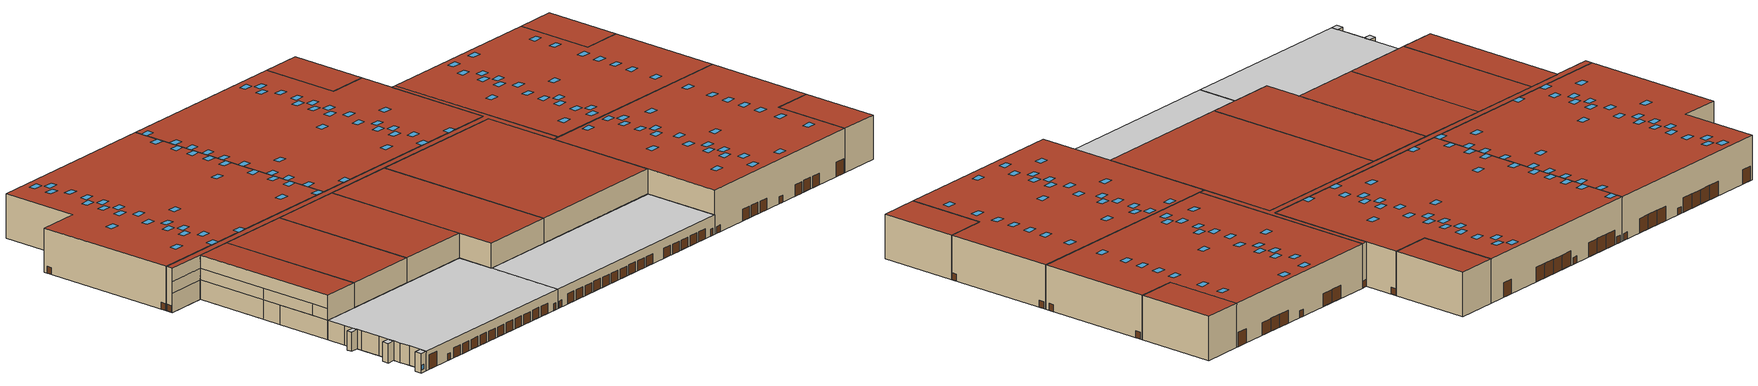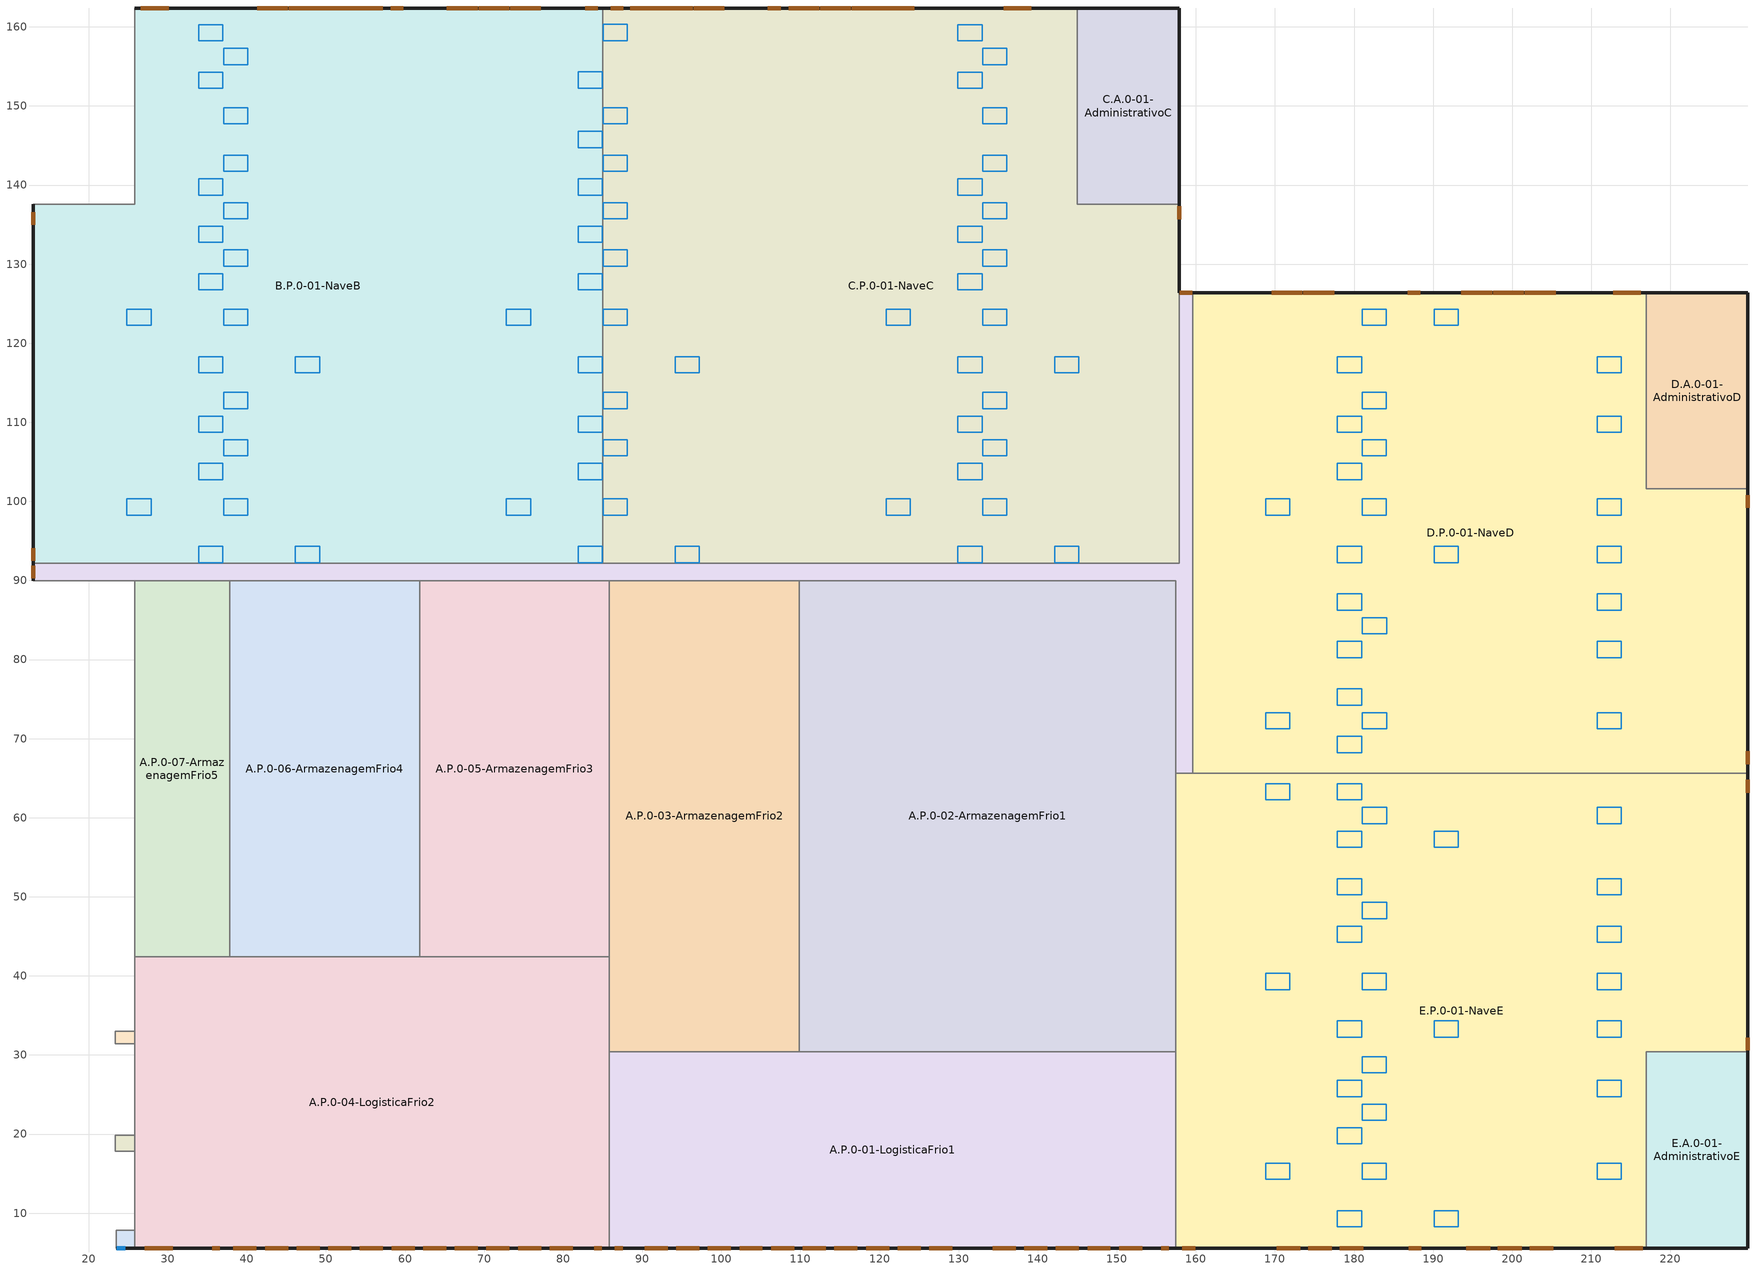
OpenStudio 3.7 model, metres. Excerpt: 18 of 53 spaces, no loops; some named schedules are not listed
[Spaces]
A.A.0-20-Hall
 floor ground: 23.49,7.83 25.8,7.83 25.8,5.59 23.49,5.59 z0
 wall outside: 23.49,5.59 25.8,5.59 z0:6.1
 wall to A.A.0-19-I.S.Condutores: 25.8,7.83 23.49,7.83 z0:6.1
 wall to A.P.0-04-LogisticaFrio2: 25.8,5.59 25.8,7.83 z0:6.1
 wall to A.A.0-18-AcessoCondutores: 23.49,7.83 23.49,5.59 z0:6.1
 window: 23.54,5.59 24.59,5.59 z1:2.5
 ceiling to A.A.1-06-AreadeTrabalho: 25.8,5.59 25.8,7.83 23.49,7.83 23.49,5.59 z6.1
A.P.0-04-LogisticaFrio2
 floor ground: 25.8,42.4 85.84,42.4 85.84,5.59 25.8,5.59 z0
 wall outside: 25.8,5.59 85.84,5.59 z0:6.1
 wall to A.P.0-03-ArmazenagemFrio2: 85.84,30.43 85.84,42.4 z0:6.1
 wall to A.P.0-01-LogisticaFrio1: 85.84,5.59 85.84,30.43 z0:6.1
 wall to A.A.0-19-I.S.Condutores: 25.8,11.9 25.8,7.83 z0:6.1
 wall to A.A.0-06-Escritorio: 25.8,15.27 25.8,11.9 z0:6.1
 wall to A.A.0-03-Caixadeescadas: 25.8,17.81 25.8,15.27 z0:6.1
 wall to A.A.0-02-Hall: 25.8,19.86 25.8,17.81 z0:6.1
 wall to A.A.0-16-GabineteMedico: 25.8,23.23 25.8,19.86 z0:6.1
 wall to A.A.0-13-14-15-IS: 25.8,29.66 25.8,23.23 z0:6.1
 wall to A.A.0-17-Zonatecnica: 25.8,31.43 25.8,29.66 z0:6.1
 wall to A.A.0-10-Hall: 25.8,33.02 25.8,31.43 z0:6.1
 wall to A.A.0-08-Entrada: 25.8,36.07 25.8,33.02 z0:6.1
 wall to A.P.0-08-SaladeBaterias: 25.8,42.4 25.8,36.07 z0:6.1
 wall to A.P.0-07-ArmazenagemFrio5: 37.8,42.4 25.8,42.4 z0:6.1
 wall to A.P.0-06-ArmazenagemFrio4: 61.84,42.4 37.8,42.4 z0:6.1
 wall to A.P.0-05-ArmazenagemFrio3: 85.84,42.4 61.84,42.4 z0:6.1
 door: 27.1,5.59 30.6,5.59 z0.05:4.55; 38.3,5.59 41.2,5.59 / 42.3,5.59 45.2,5.59 / 46.3,5.59 49.2,5.59 / 50.3,5.59 53.2,5.59 / 54.3,5.59 57.2,5.59 / 58.3,5.59 61.2,5.59 / 62.3,5.59 65.2,5.59 / 66.3,5.59 69.2,5.59 / 70.3,5.59 73.2,5.59 / 74.3,5.59 77.2,5.59 / 78.3,5.59 81.2,5.59 z0.05:3.15; 35.6,5.59 36.6,5.59 / 83.9,5.59 84.9,5.59 z0.05:2.15
 ceiling to A.P.1-04-LogisticaFrio2TetoIntermedio: 85.84,5.59 85.84,42.4 25.8,42.4 25.8,5.59 z6.1
A.P.0-01-LogisticaFrio1
 floor ground: 157.43,30.43 157.43,5.59 85.84,5.59 85.84,30.43 z0
 wall outside: 85.84,5.59 157.43,5.59 z0:6.1
 wall to E.P.0-01-NaveE: 157.43,5.59 157.43,30.43 z0:6.1
 wall to A.P.0-03-ArmazenagemFrio2: 109.83,30.43 85.84,30.43 z0:6.1
 wall to A.P.0-02-ArmazenagemFrio1: 157.43,30.43 109.83,30.43 z0:6.1
 door: 90.3,5.59 93.2,5.59 / 94.3,5.59 97.2,5.59 / 98.3,5.59 101.2,5.59 / 102.3,5.59 105.2,5.59 / 106.3,5.59 109.2,5.59 / 110.3,5.59 113.2,5.59 / 114.3,5.59 117.2,5.59 / 118.3,5.59 121.2,5.59 / 122.3,5.59 125.2,5.59 / 126.3,5.59 129.2,5.59 / 134.3,5.59 137.2,5.59 / 138.3,5.59 141.2,5.59 / 142.3,5.59 145.2,5.59 / 146.3,5.59 149.2,5.59 / 150.3,5.59 153.2,5.59 z0.05:3.15; 86.5,5.59 87.5,5.59 / 155.6,5.59 156.6,5.59 z0.05:2.15
 ceiling to A.P.1-01-LogisticaFrio1TetoIntermedio: 157.43,5.59 157.43,30.43 85.84,30.43 85.84,5.59 z6.1
E.P.0-01-NaveE
 floor ground: 229.78,65.61 229.78,30.4 216.97,30.4 216.97,5.59 157.43,5.59 157.43,65.61 z0
 wall outside: 229.78,30.4 229.78,65.61 / 157.43,5.59 216.97,5.59 z0:13.9
 wall to E.A.0-01-AdministrativoE: 216.97,5.59 216.97,30.4 229.78,30.4 z0:13.9
 wall to A.P.1-01-LogisticaFrio1TetoIntermedio: 157.43,30.43 157.43,5.59 z6.1:13.9
 wall to A.P.0-02-ArmazenagemFrio1: 157.43,65.61 157.43,30.43 z0:13.9
 wall to D.P.0-01-NaveD (Air Wall): 229.78,65.61 159.61,65.61 z5:13.9
 wall to A.P.0-12-Areadedistribuicao: 159.61,65.61 157.43,65.61 z0:5
 wall to D.P.0-01-NaveD: 229.78,65.61 159.61,65.61 z0:5
 wall to A.P.0-12-Areadedistribuicao (Air Wall): 159.61,65.61 157.43,65.61 z5:13.9
 door: 158.3,5.59 159.9,5.59 / 186.9,5.59 188.5,5.59 / 229.78,30.59 229.78,32.19 / 229.78,63.19 229.78,64.79 z0.05:2.15; 170.2,5.59 173.2,5.59 / 174.2,5.59 177.2,5.59 / 178.2,5.59 181.2,5.59 / 194.2,5.59 197.2,5.59 / 198.2,5.59 201.2,5.59 / 202.2,5.59 205.2,5.59 z0.05:3.65; 213,5.59 216.5,5.59 z0.05:4.55
 roof outside: 216.97,5.59 216.97,30.4 229.78,30.4 229.78,65.61 157.43,65.61 157.43,5.59 z13.9
 skylight: 171.87,62.24 171.87,64.3 168.82,64.3 168.82,62.24 z13.9; 180.96,62.24 180.96,64.3 177.91,64.3 177.91,62.24 z13.9; 184.11,59.24 184.11,61.3 181.05,61.3 181.05,59.24 z13.9; 180.96,56.24 180.96,58.3 177.91,58.3 177.91,56.24 z13.9; 180.96,50.24 180.96,52.3 177.91,52.3 177.91,50.24 z13.9; 184.11,47.24 184.11,49.3 181.05,49.3 181.05,47.24 z13.9; 180.96,44.24 180.96,46.3 177.91,46.3 177.91,44.24 z13.9; 184.1,38.26 184.1,40.32 181.05,40.32 181.05,38.26 z13.9; 171.87,38.26 171.87,40.32 168.82,40.32 168.82,38.26 z13.9; 180.96,32.26 180.96,34.32 177.91,34.32 177.91,32.26 z13.9; 184.1,27.74 184.1,29.8 181.05,29.8 181.05,27.74 z13.9; 180.96,24.74 180.96,26.8 177.91,26.8 177.91,24.74 z13.9; 184.1,21.74 184.1,23.8 181.05,23.8 181.05,21.74 z13.9; 180.96,18.74 180.96,20.8 177.91,20.8 177.91,18.74 z13.9; 184.1,14.26 184.1,16.32 181.05,16.32 181.05,14.26 z13.9; 171.87,14.26 171.87,16.32 168.82,16.32 168.82,14.26 z13.9; 180.96,8.26 180.96,10.32 177.91,10.32 177.91,8.26 z13.9; 193.2,56.24 193.2,58.3 190.14,58.3 190.14,56.24 z13.9; 193.2,32.26 193.2,34.32 190.14,34.32 190.14,32.26 z13.9; 193.2,8.26 193.2,10.32 190.14,10.32 190.14,8.26 z13.9; 213.81,14.26 213.81,16.32 210.75,16.32 210.75,14.26 z13.9; 213.81,59.24 213.81,61.3 210.75,61.3 210.75,59.24 z13.9; 213.81,50.24 213.81,52.3 210.75,52.3 210.75,50.24 z13.9; 213.81,44.24 213.81,46.3 210.75,46.3 210.75,44.24 z13.9; 213.81,38.26 213.81,40.32 210.75,40.32 210.75,38.26 z13.9; 213.81,32.26 213.81,34.32 210.75,34.32 210.75,32.26 z13.9; 213.81,24.74 213.81,26.8 210.75,26.8 210.75,24.74 z13.9
E.A.0-01-AdministrativoE
 floor ground: 229.78,30.4 229.78,5.59 216.97,5.59 216.97,30.4 z0
 wall outside: 216.97,5.59 229.78,5.59 229.78,30.4 z0:13.9
 roof outside: 229.78,5.59 229.78,30.4 216.97,30.4 216.97,5.59 z13.9
A.A.0-02-Hall
 floor ground: 25.8,19.86 25.8,17.81 23.33,17.81 23.33,19.86 z0
 wall to A.A.0-01-Entrada: 23.33,19.86 23.33,17.81 z0:6.1
 wall to A.A.0-16-GabineteMedico: 25.8,19.86 23.33,19.86 z0:6.1
 wall to A.A.0-03-Caixadeescadas: 23.33,17.81 25.8,17.81 z0:6.1
 ceiling to A.A.1-08-SaladeReunioes: 25.8,17.81 25.8,19.86 23.33,19.86 23.33,17.81 z6.1
A.P.0-03-ArmazenagemFrio2
 floor ground: 109.83,89.98 109.83,30.43 85.84,30.43 85.84,89.98 z0
 wall to A.P.1-01-LogisticaFrio1TetoIntermedio: 85.84,30.43 109.83,30.43 z6.1:13.9
 wall to A.P.1-04-LogisticaFrio2TetoIntermedio: 85.84,42.4 85.84,30.43 z6.1:13.9
 wall to A.P.0-05-ArmazenagemFrio3: 85.84,89.98 85.84,42.4 z0:13.9
 wall to A.P.0-02-ArmazenagemFrio1: 109.83,30.43 109.83,89.98 z0:13.9
 wall to A.P.0-12-Areadedistribuicao: 109.83,89.98 85.84,89.98 z0:13.9
 roof outside: 109.83,30.43 109.83,89.98 85.84,89.98 85.84,30.43 z13.9
A.P.0-02-ArmazenagemFrio1
 floor ground: 157.43,89.98 157.43,30.43 109.83,30.43 109.83,89.98 z0
 wall to A.P.0-12-Areadedistribuicao: 157.43,65.61 157.43,89.98 109.83,89.98 z0:13.9
 wall to A.P.1-01-LogisticaFrio1TetoIntermedio: 109.83,30.43 157.43,30.43 z6.1:13.9
 roof outside: 157.43,30.43 157.43,89.98 109.83,89.98 109.83,30.43 z13.9
A.A.0-10-Hall
 floor ground: 25.8,33.02 25.8,31.43 23.33,31.43 23.33,33.02 z0
 wall to A.A.0-08-Entrada: 25.8,33.02 23.33,33.02 z0:6.1
 wall to A.A.0-17-Zonatecnica: 23.33,31.43 25.8,31.43 z0:6.1
 wall to A.A.0-09-Areadedistribuicao: 23.33,33.02 23.33,31.43 z0:6.1
 ceiling to A.A.1-07-SaladeReunioes: 25.8,31.43 25.8,33.02 23.33,33.02 23.33,31.43 z6.1
A.P.0-07-ArmazenagemFrio5
 floor ground: 37.8,89.98 37.8,42.4 25.8,42.4 25.8,89.98 z0
 wall to A.P.1-04-LogisticaFrio2TetoIntermedio: 25.8,42.4 37.8,42.4 z6.1:13.9
 wall to A.P.0-08-SaladeBaterias: 25.8,60.11 25.8,42.4 z0:6.1
 wall to A.P.0-10-11-AreaTecnica: 25.8,89.98 25.8,66.37 z0:6.1
 wall to A.P.0-12-Areadedistribuicao: 37.8,89.98 25.8,89.98 z0:13.9
 wall to A.P.0-06-ArmazenagemFrio4: 37.8,42.4 37.8,89.98 z0:13.9
 wall to A.A.1-02-Cantina: 25.8,48.01 25.8,42.4 z6.1:9.7
 wall to A.A.1-14-AreaTecnicaExteriorFrio: 25.8,89.98 25.8,66.37 z6.1:9.7
 wall to A.P.0-09-Manutencao: 25.8,66.37 25.8,60.11 z0:6.1
 wall to A.A.1-13-Expansao: 25.8,66.37 25.8,48.01 z6.1:9.7
 wall to A.A.2-01-AdministrativoATetoIntermedio: 25.8,89.98 25.8,42.4 z9.7:13.9
 roof outside: 37.8,42.4 37.8,89.98 25.8,89.98 25.8,42.4 z13.9
A.P.0-06-ArmazenagemFrio4
 floor ground: 61.84,89.98 61.84,42.4 37.8,42.4 37.8,89.98 z0
 wall to A.P.0-05-ArmazenagemFrio3: 61.84,42.4 61.84,89.98 z0:13.9
 wall to A.P.1-04-LogisticaFrio2TetoIntermedio: 37.8,42.4 61.84,42.4 z6.1:13.9
 wall to A.P.0-12-Areadedistribuicao: 61.84,89.98 37.8,89.98 z0:13.9
 roof outside: 61.84,42.4 61.84,89.98 37.8,89.98 37.8,42.4 z13.9
A.P.0-05-ArmazenagemFrio3
 floor ground: 85.84,89.98 85.84,42.4 61.84,42.4 61.84,89.98 z0
 wall to A.P.1-04-LogisticaFrio2TetoIntermedio: 61.84,42.4 85.84,42.4 z6.1:13.9
 wall to A.P.0-12-Areadedistribuicao: 85.84,89.98 61.84,89.98 z0:13.9
 roof outside: 85.84,42.4 85.84,89.98 61.84,89.98 61.84,42.4 z13.9
A.P.0-12-Areadedistribuicao
 floor ground: 159.61,126.39 159.61,65.61 157.43,65.61 157.43,89.98 12.99,89.98 12.99,92.17 157.89,92.17 157.89,126.39 z0
 wall outside: 12.99,92.17 12.99,89.98 / 159.61,126.39 157.89,126.39 z0:13.9
 wall to D.P.0-01-NaveD (Air Wall): 159.61,65.61 159.61,126.39 z3:13.9
 wall to A.A.2-01-AdministrativoATetoIntermedio: 12.99,89.98 25.8,89.98 z9.7:13.9
 wall to C.P.0-01-NaveC (Air Wall): 157.89,126.39 157.89,92.17 85.01,92.17 z3:13.9
 wall to A.A.1-14-AreaTecnicaExteriorFrio: 12.99,89.98 25.8,89.98 z6.1:9.7
 wall to C.P.0-01-NaveC: 157.89,126.39 157.89,92.17 85.01,92.17 z0:3
 wall to A.P.0-10-11-AreaTecnica: 12.99,89.98 25.8,89.98 z0:6.1
 wall to B.P.0-01-NaveB (Air Wall): 85.01,92.17 12.99,92.17 z3:13.9
 wall to B.P.0-01-NaveB: 85.01,92.17 12.99,92.17 z0:3
 wall to D.P.0-01-NaveD: 159.61,65.61 159.61,126.39 z0:3
 door: 12.99,91.89 12.99,90.29 / 159.56,126.39 157.96,126.39 z0.05:2.15
 roof outside: 159.61,65.61 159.61,126.39 157.89,126.39 157.89,92.17 12.99,92.17 12.99,89.98 157.43,89.98 157.43,65.61 z13.9
D.P.0-01-NaveD
 floor ground: 216.97,126.39 216.97,101.58 229.78,101.58 229.78,65.61 159.61,65.61 159.61,126.39 z0
 wall outside: 216.97,126.39 159.61,126.39 / 229.78,65.61 229.78,101.58 z0:13.9
 wall to D.A.0-01-AdministrativoD: 229.78,101.58 216.97,101.58 216.97,126.39 z0:13.9
 door: 216.28,126.39 212.78,126.39 z0.05:4.55; 205.48,126.39 201.58,126.39 / 201.48,126.39 197.58,126.39 / 197.48,126.39 193.58,126.39 / 177.48,126.39 173.58,126.39 / 173.48,126.39 169.58,126.39 z0.05:4.05; 188.38,126.39 186.78,126.39 / 229.78,66.79 229.78,68.39 / 229.78,99.19 229.78,100.79 z0.05:2.15
 roof outside: 159.61,65.61 229.78,65.61 229.78,101.58 216.97,101.58 216.97,126.39 159.61,126.39 z13.9
 skylight: 171.87,98.26 171.87,100.32 168.82,100.32 168.82,98.26 z13.9; 171.87,71.24 171.87,73.3 168.82,73.3 168.82,71.24 z13.9; 184.1,122.26 184.1,124.32 181.05,124.32 181.05,122.26 z13.9; 180.96,116.26 180.96,118.32 177.91,118.32 177.91,116.26 z13.9; 184.1,111.74 184.1,113.8 181.05,113.8 181.05,111.74 z13.9; 180.96,108.74 180.96,110.8 177.91,110.8 177.91,108.74 z13.9; 184.1,105.74 184.1,107.8 181.05,107.8 181.05,105.74 z13.9; 180.96,102.74 180.96,104.8 177.91,104.8 177.91,102.74 z13.9; 184.1,98.26 184.1,100.32 181.05,100.32 181.05,98.26 z13.9; 180.96,92.26 180.96,94.32 177.91,94.32 177.91,92.26 z13.9; 180.96,86.24 180.96,88.3 177.91,88.3 177.91,86.24 z13.9; 184.11,83.24 184.11,85.3 181.05,85.3 181.05,83.24 z13.9; 180.96,80.24 180.96,82.3 177.91,82.3 177.91,80.24 z13.9; 180.96,74.24 180.96,76.3 177.91,76.3 177.91,74.24 z13.9; 184.11,71.24 184.11,73.3 181.05,73.3 181.05,71.24 z13.9; 180.96,68.24 180.96,70.3 177.91,70.3 177.91,68.24 z13.9; 193.2,122.26 193.2,124.32 190.14,124.32 190.14,122.26 z13.9; 193.2,92.26 193.2,94.32 190.14,94.32 190.14,92.26 z13.9; 213.81,116.26 213.81,118.32 210.75,118.32 210.75,116.26 z13.9; 213.81,108.74 213.81,110.8 210.75,110.8 210.75,108.74 z13.9; 213.81,98.26 213.81,100.32 210.75,100.32 210.75,98.26 z13.9; 213.81,92.26 213.81,94.32 210.75,94.32 210.75,92.26 z13.9; 213.81,86.24 213.81,88.3 210.75,88.3 210.75,86.24 z13.9; 213.81,80.24 213.81,82.3 210.75,82.3 210.75,80.24 z13.9; 213.81,71.24 213.81,73.3 210.75,73.3 210.75,71.24 z13.9
B.P.0-01-NaveB
 floor ground: 85.01,162.39 85.01,92.17 12.99,92.17 12.99,137.58 25.8,137.58 25.8,162.39 z0
 wall outside: 12.99,137.58 12.99,92.17 / 85.01,162.39 25.8,162.39 z0:13.9
 wall to B.A.0-01-AdministrativoB: 25.8,162.39 25.8,137.58 12.99,137.58 z0:13.9
 wall to C.P.0-01-NaveC (Air Wall): 85.01,92.17 85.01,162.39 z5:13.9
 wall to C.P.0-01-NaveC: 85.01,92.17 85.01,162.39 z0:5
 door: 12.99,94.07 12.99,92.47 / 12.99,136.59 12.99,134.99 / 59.79,162.39 58.19,162.39 / 84.39,162.39 82.79,162.39 z0.05:2.15; 30.09,162.39 26.59,162.39 / 45.19,162.39 41.29,162.39 / 49.19,162.39 45.29,162.39 / 53.19,162.39 49.29,162.39 / 57.19,162.39 53.29,162.39 / 69.19,162.39 65.29,162.39 / 73.19,162.39 69.29,162.39 / 77.19,162.39 73.29,162.39 z0.05:4.55
 roof outside: 85.01,92.17 85.01,162.39 25.8,162.39 25.8,137.58 12.99,137.58 12.99,92.17 z13.9
 skylight: 36.96,158.24 36.96,160.29 33.91,160.29 33.91,158.24 z13.9; 40.11,155.24 40.11,157.29 37.05,157.29 37.05,155.24 z13.9; 36.96,152.24 36.96,154.29 33.91,154.29 33.91,152.24 z13.9; 40.11,147.74 40.11,149.8 37.05,149.8 37.05,147.74 z13.9; 40.11,141.74 40.11,143.8 37.05,143.8 37.05,141.74 z13.9; 36.96,138.74 36.96,140.8 33.91,140.8 33.91,138.74 z13.9; 40.11,135.76 40.11,137.8 37.07,137.8 37.07,135.76 z13.9; 36.96,132.74 36.96,134.8 33.91,134.8 33.91,132.74 z13.9; 40.11,129.74 40.11,131.8 37.05,131.8 37.05,129.74 z13.9; 36.96,126.74 36.96,128.8 33.91,128.8 33.91,126.74 z13.9; 40.11,122.26 40.11,124.32 37.05,124.32 37.05,122.26 z13.9; 36.96,116.26 36.96,118.32 33.91,118.32 33.91,116.26 z13.9; 40.11,111.74 40.11,113.8 37.05,113.8 37.05,111.74 z13.9; 36.96,108.74 36.96,110.8 33.91,110.8 33.91,108.74 z13.9; 40.11,105.74 40.11,107.8 37.05,107.8 37.05,105.74 z13.9; 36.96,102.74 36.96,104.8 33.91,104.8 33.91,102.74 z13.9; 40.11,98.26 40.11,100.32 37.05,100.32 37.05,98.26 z13.9; 36.96,92.26 36.96,94.32 33.91,94.32 33.91,92.26 z13.9; 27.87,98.26 27.87,100.32 24.82,100.32 24.82,98.26 z13.9; 27.87,122.26 27.87,124.32 24.82,124.32 24.82,122.26 z13.9; 49.2,116.26 49.2,118.32 46.14,118.32 46.14,116.26 z13.9; 49.2,92.26 49.2,94.32 46.14,94.32 46.14,92.26 z13.9; 75.87,122.26 75.87,124.32 72.82,124.32 72.82,122.26 z13.9; 75.87,98.26 75.87,100.32 72.82,100.32 72.82,98.26 z13.9; 84.96,92.26 84.96,94.32 81.91,94.32 81.91,92.26 z13.9; 84.96,102.74 84.96,104.8 81.91,104.8 81.91,102.74 z13.9; 84.96,108.74 84.96,110.8 81.91,110.8 81.91,108.74 z13.9; 84.96,116.26 84.96,118.32 81.91,118.32 81.91,116.26 z13.9; 84.96,126.74 84.96,128.8 81.91,128.8 81.91,126.74 z13.9; 84.96,132.74 84.96,134.8 81.91,134.8 81.91,132.74 z13.9; 84.96,138.74 84.96,140.8 81.91,140.8 81.91,138.74 z13.9; 84.96,144.74 84.96,146.8 81.91,146.8 81.91,144.74 z13.9; 84.96,152.26 84.96,154.32 81.91,154.32 81.91,152.26 z13.9
C.P.0-01-NaveC
 floor ground: 144.98,162.39 144.98,137.58 157.89,137.58 157.89,92.17 85.01,92.17 85.01,162.39 z0
 wall outside: 144.98,162.39 85.01,162.39 / 157.89,126.39 157.89,137.58 z0:13.9
 wall to C.A.0-01-AdministrativoC: 157.89,137.58 144.98,137.58 144.98,162.39 z0:13.9
 door: 92.39,162.39 88.49,162.39 / 96.39,162.39 92.49,162.39 / 100.39,162.39 96.49,162.39 / 112.39,162.39 108.49,162.39 / 116.39,162.39 112.49,162.39 / 120.39,162.39 116.49,162.39 / 124.39,162.39 120.49,162.39 / 139.19,162.39 135.69,162.39 z0.05:4.55; 87.59,162.39 85.99,162.39 / 107.49,162.39 105.89,162.39 / 157.89,135.69 157.89,137.29 z0.05:2.15
 roof outside: 157.89,92.17 157.89,137.58 144.98,137.58 144.98,162.39 85.01,162.39 85.01,92.17 z13.9
 skylight: 88.11,158.26 88.11,160.32 85.05,160.32 85.05,158.26 z13.9; 88.11,147.74 88.11,149.8 85.05,149.8 85.05,147.74 z13.9; 88.11,141.74 88.11,143.8 85.05,143.8 85.05,141.74 z13.9; 88.11,135.74 88.11,137.8 85.05,137.8 85.05,135.74 z13.9; 88.11,129.74 88.11,131.8 85.05,131.8 85.05,129.74 z13.9; 88.11,122.26 88.11,124.32 85.05,124.32 85.05,122.26 z13.9; 88.11,111.74 88.11,113.8 85.05,113.8 85.05,111.74 z13.9; 88.11,105.74 88.11,107.8 85.05,107.8 85.05,105.74 z13.9; 88.11,98.26 88.11,100.32 85.05,100.32 85.05,98.26 z13.9; 97.2,92.26 97.2,94.32 94.14,94.32 94.14,92.26 z13.9; 97.2,116.26 97.2,118.32 94.14,118.32 94.14,116.26 z13.9; 132.96,158.24 132.96,160.29 129.91,160.29 129.91,158.24 z13.9; 136.11,155.24 136.11,157.29 133.05,157.29 133.05,155.24 z13.9; 132.96,152.24 132.96,154.29 129.91,154.29 129.91,152.24 z13.9; 136.11,147.74 136.11,149.8 133.05,149.8 133.05,147.74 z13.9; 136.11,141.74 136.11,143.8 133.05,143.8 133.05,141.74 z13.9; 132.96,138.74 132.96,140.8 129.91,140.8 129.91,138.74 z13.9; 136.11,135.74 136.11,137.8 133.05,137.8 133.05,135.74 z13.9; 132.96,132.74 132.96,134.8 129.91,134.8 129.91,132.74 z13.9; 136.11,129.74 136.11,131.8 133.05,131.8 133.05,129.74 z13.9; 132.96,126.74 132.96,128.8 129.91,128.8 129.91,126.74 z13.9; 136.11,122.26 136.11,124.32 133.05,124.32 133.05,122.26 z13.9; 123.87,122.26 123.87,124.32 120.82,124.32 120.82,122.26 z13.9; 132.96,116.26 132.96,118.32 129.91,118.32 129.91,116.26 z13.9; 132.96,108.74 132.96,110.8 129.91,110.8 129.91,108.74 z13.9; 136.11,111.74 136.11,113.8 133.05,113.8 133.05,111.74 z13.9; 136.11,105.74 136.11,107.8 133.05,107.8 133.05,105.74 z13.9; 132.96,102.74 132.96,104.8 129.91,104.8 129.91,102.74 z13.9; 136.11,98.26 136.11,100.32 133.05,100.32 133.05,98.26 z13.9; 123.87,98.26 123.87,100.32 120.82,100.32 120.82,98.26 z13.9; 132.96,92.26 132.96,94.32 129.91,94.32 129.91,92.26 z13.9; 145.2,116.26 145.2,118.32 142.14,118.32 142.14,116.26 z13.9; 145.2,92.26 145.2,94.32 142.14,94.32 142.14,92.26 z13.9
D.A.0-01-AdministrativoD
 floor ground: 229.78,126.39 229.78,101.58 216.97,101.58 216.97,126.39 z0
 wall outside: 229.78,101.58 229.78,126.39 216.97,126.39 z0:13.9
 roof outside: 229.78,101.58 229.78,126.39 216.97,126.39 216.97,101.58 z13.9
C.A.0-01-AdministrativoC
 floor ground: 157.89,162.39 157.89,137.58 144.98,137.58 144.98,162.39 z0
 wall outside: 157.89,137.58 157.89,162.39 144.98,162.39 z0:13.9
 roof outside: 157.89,137.58 157.89,162.39 144.98,162.39 144.98,137.58 z13.9
[Building]
VGP-Montijo: Default Construction Set=VGP-Montijo; Standards Template=90.1-2016; Standards Building Type=Warehouse
[Site]
Lisboa: Latitude {deg}=38.73; Longitude {deg}=-9.15; Time Zone {hr}=0; Elevation {m}=71
[ClimateZones]
Climate Zone Institution Name 1=ASHRAE; Climate Zone Document Name 1=ANSI/ASHRAE Standard 169; Climate Zone Document Year 1=2006; Climate Zone Value 1=3A; Climate Zone Institution Name 2=CEC; Climate Zone Document Name 2=California Climate Zone Descriptions; Climate Zone Document Year 2=1995
[SizingPeriod:DesignDay] Barometric Pressure {Pa}=100475; Rain Indicator=No; Snow Indicator=No; Day of Month=21; Daylight Saving Time Indicator=No; Humidity Condition Type=Wetbulb; Dry-Bulb Temperature Range Modifier Type=DefaultMultipliers
Name | Maximum Dry-Bulb Temperature {C} | Daily Dry-Bulb Temperature Range {deltaC} | Wind Speed {m/s} | Wind Direction {deg} | Sky Clearness | Month | Day Type | Wetbulb or DewPoint at Maximum Dry-Bulb {C} | Solar Model Indicator | ASHRAE Clear Sky Optical Depth for Beam Irradiance | ASHRAE Clear Sky Optical Depth for Diffuse Irradiance
Lisboa Ann Htg 99.6% Condns DB | 4.2 | 0 | 2.2 | 50 | 0 | 1 | WinterDesignDay | 4.2 | ASHRAEClearSky
Lisboa Ann Clg .4% Condns DB=>MWB | 34.2 | 10.1 | 4.4 | 330 |  | 8 | SummerDesignDay | 20 | ASHRAETau | 0.413 | 2.172
[Construction]
Parede Exterior (ParE1): Sandwich-panel-(HI-PIR-STM)_8cm, Air-cavity_18cm, Mineral-wool_5cm, Gypsum-boards_2.5cm
Parede Interior (ParI1): Gypsum-boards_2.5cm, Mineral-wool_5cm, Precast-concrete_16cm, Insulation-panel_10cm
Cobertura Interior (CobI1): Mineral-wool_4cm, Gypsum-boards_1.25cm
Pavimento Interior (PavI1): Hollow-core-slab_35cm, Impactodan_0.5cm, Lightweight-concrete-screed_5cm, Filling-mortar_5cm
Pavimento em contacto com o terreno (PavS1): Floor-slab_20cm, Filling-mortar_5cm
Exterior Window: Exterior Window (6+16+55.1)
Glass Door: Glass Door (6+16+55.1)
Skylight: Skylight (6+16+55.1)
Gate Overhead Door: Gate Overhead Door
Exterior Opaque Door: Opaque Door
Pavimento Interior (PavI1) - Inverse: Filling-mortar_5cm, Lightweight-concrete-screed_5cm, Impactodan_0.5cm, Hollow-core-slab_35cm
[Material] Thermal Absorptance=0.9
Name | Roughness | Thickness {m} | Conductivity {W/m-K} | Density {kg/m3} | Specific Heat {J/kg-K} | Solar Absorptance | Visible Absorptance
Filling-mortar_5cm | MediumRough | 0.05 | 1.4 | 2000 | 800 | 0.65 | 0.65
Floor-slab_20cm | MediumRough | 0.2 | 1.3 | 2400 | 840 | 0.65 | 0.65
Gypsum-boards_1.25cm; Gypsum-boards_2.5cm | Smooth | 0.0125 | 0.2 | 950 | 840 | 0.4 | 0.4
Hollow-core-slab_35cm | MediumRough | 0.35 | 0.62 | 2300 | 1000 | 0.65 | 0.65
Impactodan_0.5cm | Smooth | 0.005 | 0.038 | 25 | 2500 | 0.4 | 0.4
Insulation-panel_10cm | MediumRough | 0.1 | 0.04 | 30 | 750 | 0.5 | 0.5
Lightweight-concrete-screed_5cm | MediumRough | 0.05 | 0.55 | 1400 | 1100 | 0.65 | 0.65
Mineral-wool_4cm; Mineral-wool_5cm | MediumRough | 0.04 | 0.04 | 30 | 750 | 0.5 | 0.5
Precast-concrete_16cm | MediumRough | 0.16 | 1.55 | 2400 | 840 | 0.65 | 0.65
Sandwich-panel-(HI-PIR-STM)_8cm | MediumSmooth | 0.08 | 0.022 | 40 | 1400 | 0.5 | 0.5
[Material:NoMass] Roughness=Smooth; Thermal Resistance {m2-K/W}=0.555556
Gate Overhead Door; Opaque Door
[Material:AirGap]
Air-cavity_18cm: Thermal Resistance {m2-K/W}=0.15
[DefaultConstructionSet]
VGP-Montijo: Default Exterior Surface Constructions=Default Surface Constructions 1; Default Interior Surface Constructions=Default Surface Constructions 2; Default Ground Contact Surface Constructions=Default Surface Constructions 3; Default Exterior SubSurface Constructions=Default Sub Surface Constructions 1; Default Interior SubSurface Constructions=Default Sub Surface Constructions 2
[DefaultSurfaceConstructions]
Name | Wall Construction | Roof Ceiling Construction | Floor Construction
Default Surface Constructions 1 | Parede Exterior (ParE1) | Cobertura Interior (CobI1)
Default Surface Constructions 2 | Parede Interior (ParI1) | Pavimento Interior (PavI1) - Inverse | Pavimento Interior (PavI1)
Default Surface Constructions 3 |  |  | Pavimento em contacto com o terreno (PavS1)
[DefaultSubSurfaceConstructions]
Name | Fixed Window Construction | Operable Window Construction | Door Construction | Glass Door Construction | Overhead Door Construction | Skylight Construction
Default Sub Surface Constructions 1 | Exterior Window | Exterior Window | Exterior Opaque Door | Glass Door | Gate Overhead Door | Skylight
Default Sub Surface Constructions 2
[Construction:AirBoundary]
Air Wall: 0
[WindowMaterial:SimpleGlazingSystem] U-Factor {W/m2-K}=1.15; Solar Heat Gain Coefficient=0.28
Exterior Window (6+16+55.1); Glass Door (6+16+55.1); Skylight (6+16+55.1)
[ThermostatSetpoint:DualSetpoint]
Name | Heating Setpoint Temperature Schedule | Cooling Setpoint Temperature Schedule
TZ-A.P.0-04-LogisticaFrio2 Thermostat Setpoint Dual Setpoint; TZ-A.P.0-12-Areadedistribuicao Thermostat Setpoint Dual Setpoint; TZ-A.A.0-02-Hall Thermostat Setpoint Dual Setpoint; TZ-A.P.0-06-ArmazenagemFrio4 Thermostat Setpoint Dual Setpoint; TZ-A.A.0-20-Hall Thermostat Setpoint Dual Setpoint; TZ-E.P.0-01-NaveE Thermostat Setpoint Dual Setpoint; TZ-A.P.0-01-LogisticaFrio1 Thermostat Setpoint Dual Setpoint; TZ-A.P.0-05-ArmazenagemFrio3 Thermostat Setpoint Dual Setpoint; TZ-A.A.0-10-Hall Thermostat Setpoint Dual Setpoint; TZ-A.P.0-03-ArmazenagemFrio2 Thermostat Setpoint Dual Setpoint; TZ-A.P.0-02-ArmazenagemFrio1 Thermostat Setpoint Dual Setpoint; TZ-C.P.0-01-NaveC Thermostat Setpoint Dual Setpoint; TZ-A.P.0-07-ArmazenagemFrio5 Thermostat Setpoint Dual Setpoint; TZ-B.P.0-01-NaveB Thermostat Setpoint Dual Setpoint; TZ-D.P.0-01-NaveD Thermostat Setpoint Dual Setpoint | No Heating HtgSetp | No Cooling ClgSetp
TZ-E.A.0-01-AdministrativoE Thermostat Setpoint Dual Setpoint; TZ-D.A.0-01-AdministrativoD Thermostat Setpoint Dual Setpoint; TZ-C.A.0-01-AdministrativoC Thermostat Setpoint Dual Setpoint | VGP-Montijo HtgSetp | VGP-Montijo ClgSetp
[BuildingStory] Nominal Z Coordinate {m}=0; Nominal Floor to Floor Height {m}=13.9
AdministrativoA; AdministrativoC; AdministrativoD; NaveA; NaveB; NaveC; NaveD; Unconditioned; AdministrativoE; NaveE; ArmazenagemFrio
[Space]
Name | Space Type | Building Story | Thermal Zone | Floor Area {m2} | Design Specification Outdoor Air Object
A.A.0-20-Hall | Circulations | AdministrativoA | TZ-A.A.0-20-Hall | 3.13
A.P.0-04-LogisticaFrio2 | Warehouse | NaveA | TZ-A.P.0-04-LogisticaFrio2 | 2163.61
A.P.0-01-LogisticaFrio1 | Warehouse | NaveA | TZ-A.P.0-01-LogisticaFrio1 | 1725.44
E.P.0-01-NaveE | Warehouse | NaveE | TZ-E.P.0-01-NaveE | 3995.3
E.A.0-01-AdministrativoE | Office | AdministrativoE | TZ-E.A.0-01-AdministrativoE | 310.37 | E.A.0-01-AdministrativoE Ventilation
A.A.0-02-Hall | Circulations | AdministrativoA | TZ-A.A.0-02-Hall | 3.66
A.P.0-03-ArmazenagemFrio2 | ColdStorage | ArmazenagemFrio | TZ-A.P.0-03-ArmazenagemFrio2 | 1403.32
A.P.0-02-ArmazenagemFrio1 | ColdStorage | ArmazenagemFrio | TZ-A.P.0-02-ArmazenagemFrio1 | 2785.34
A.A.0-10-Hall | Circulations | AdministrativoA | TZ-A.A.0-10-Hall | 3.12
A.P.0-07-ArmazenagemFrio5 | ColdStorage | ArmazenagemFrio | TZ-A.P.0-07-ArmazenagemFrio5 | 554.65
A.P.0-06-ArmazenagemFrio4 | ColdStorage | ArmazenagemFrio | TZ-A.P.0-06-ArmazenagemFrio4 | 1125.24
A.P.0-05-ArmazenagemFrio3 | ColdStorage | ArmazenagemFrio | TZ-A.P.0-05-ArmazenagemFrio3 | 1117.72
A.P.0-12-Areadedistribuicao | Circulations | Unconditioned | TZ-A.P.0-12-Areadedistribuicao | 368.05
D.P.0-01-NaveD | Warehouse | NaveD | TZ-D.P.0-01-NaveD | 3912.21
B.P.0-01-NaveB | Warehouse | NaveB | TZ-B.P.0-01-NaveB | 4705.6
C.P.0-01-NaveC | Warehouse | NaveC | TZ-C.P.0-01-NaveC | 5168.46
D.A.0-01-AdministrativoD | Office | AdministrativoD | TZ-D.A.0-01-AdministrativoD | 310.33 | D.A.0-01-AdministrativoD Ventilation
C.A.0-01-AdministrativoC | Office | AdministrativoC | TZ-C.A.0-01-AdministrativoC | 312.79 | C.A.0-01-AdministrativoC Ventilation
[SpaceType]
Name | Default Schedule Set | Design Specification Outdoor Air Object
Circulations | Circulations Schedule Set | Circulations Ventilation
ColdStorage | ColdStorage Schedule Set | ColdStorage Ventilation
Office | Office Schedule Set | Office Ventilation
Warehouse | Warehouse Schedule Set | Warehouse Ventilation
[DefaultScheduleSet]
Name | Number of People Schedule | People Activity Level Schedule | Lighting Schedule | Electric Equipment Schedule | Infiltration Schedule
Circulations Schedule Set | Circulations Number Of People Schedule | Circulations People Activity Level Schedule | Circulations Lighting Schedule | Circulations Electric Equipment Schedule | Circulations Infiltration Schedule
ColdStorage Schedule Set | ColdStorage Number Of People Schedule | ColdStorage People Activity Level Schedule | ColdStorage Lighting Schedule | ColdStorage Electric Equipment Schedule | ColdStorage Infiltration Schedule
Office Schedule Set | Office Number Of People Schedule | Office People Activity Level Schedule | Office Lighting Schedule | Office Electric Equipment Schedule | Office Infiltration Schedule
Warehouse Schedule Set | Warehouse Number Of People Schedule | Warehouse People Activity Level Schedule | Warehouse Lighting Schedule | Warehouse Electric Equipment Schedule | Warehouse Infiltration Schedule
[DesignSpecification:OutdoorAir]
Name | Outdoor Air Flow Air Changes per Hour {1/hr} | Outdoor Air Flow Rate {m3/s}
Circulations Ventilation; ColdStorage Ventilation; Office Ventilation | 0.0001
Warehouse Ventilation | 0.5
C.A.0-01-AdministrativoC Ventilation; D.A.0-01-AdministrativoD Ventilation; E.A.0-01-AdministrativoE Ventilation |  | 1.88611
[SpaceInfiltration:DesignFlowRate] Design Flow Rate Calculation Method=Flow/ExteriorArea; Air Changes per Hour {1/hr}=0
Name | Space or SpaceType | Flow per Exterior Surface Area {m3/s-m2}
Circulations Infiltration | Circulations | 0.000133333
ColdStorage Infiltration | ColdStorage | 0
Office Infiltration | Office | 0.000133333
Warehouse Infiltration | Warehouse | 0.000133333
[People:Definition] Fraction Radiant=0.3
Name | Number of People Calculation Method | People per Space Floor Area {person/m2} | Mean Radiant Temperature Calculation Type | Number of People {people}
Circulations People Definition; ColdStorage People Definition; Office People Definition | People/Area | 0
Warehouse People Definition | People/Area | 0 | ZoneAveraged
C.A.0-01-AdministrativoC People Definition; D.A.0-01-AdministrativoD People Definition; E.A.0-01-AdministrativoE People Definition | People |  |  | 31
[People] Multiplier=1
Name | People Definition | Space or SpaceType
Circulations People | Circulations People Definition | Circulations
ColdStorage People | ColdStorage People Definition | ColdStorage
Office People | Office People Definition | Office
Warehouse People | Warehouse People Definition | Warehouse
C.A.0-01-AdministrativoC People | C.A.0-01-AdministrativoC People Definition | C.A.0-01-AdministrativoC
D.A.0-01-AdministrativoD People | D.A.0-01-AdministrativoD People Definition | D.A.0-01-AdministrativoD
E.A.0-01-AdministrativoE People | E.A.0-01-AdministrativoE People Definition | E.A.0-01-AdministrativoE
[Lights:Definition]
Name | Design Level Calculation Method | Watts per Space Floor Area {W/m2} | Lighting Level {W} | Fraction Radiant | Fraction Visible | Return Air Fraction
Circulations Lights Definition; ColdStorage Lights Definition; Office Lights Definition; Warehouse Lights Definition | Watts/Area | 0
A.A.0-02-Hall Lights Definition; A.A.0-10-Hall Lights Definition; A.A.0-20-Hall Lights Definition | LightingLevel |  | 10 | 0.4 | 0.2 | 0
A.P.0-01-LogisticaFrio1 Lights Definition | LightingLevel |  | 6615 | 0.4 | 0.2 | 0
A.P.0-02-ArmazenagemFrio1 Lights Definition | LightingLevel |  | 12544 | 0.4 | 0.2 | 0
A.P.0-03-ArmazenagemFrio2 Lights Definition | LightingLevel |  | 14299 | 0.4 | 0.2 | 0
A.P.0-04-LogisticaFrio2 Lights Definition | LightingLevel |  | 8190 | 0.4 | 0.2 | 0
A.P.0-05-ArmazenagemFrio3 Lights Definition; A.P.0-06-ArmazenagemFrio4 Lights Definition | LightingLevel |  | 5173 | 0.4 | 0.2 | 0
A.P.0-07-ArmazenagemFrio5 Lights Definition | LightingLevel |  | 3418 | 0.4 | 0.2 | 0
A.P.0-12-Areadedistribuicao Lights Definition | LightingLevel |  | 1953 | 0.4 | 0.2 | 0
B.P.0-01-NaveB Lights Definition; C.P.0-01-NaveC Lights Definition | LightingLevel |  | 8100 | 0.4 | 0.2 | 0
C.A.0-01-AdministrativoC Lights Definition; D.A.0-01-AdministrativoD Lights Definition; E.A.0-01-AdministrativoE Lights Definition | LightingLevel |  | 3449 | 0.4 | 0.2 | 0
D.P.0-01-NaveD Lights Definition; E.P.0-01-NaveE Lights Definition | LightingLevel |  | 8175 | 0.4 | 0.2 | 0
[Lights] Fraction Replaceable=1
Name | Lights Definition | Space or SpaceType
Circulations Lights | Circulations Lights Definition | Circulations
ColdStorage Lights | ColdStorage Lights Definition | ColdStorage
Office Lights | Office Lights Definition | Office
Warehouse Lights | Warehouse Lights Definition | Warehouse
A.A.0-02-Hall Lights | A.A.0-02-Hall Lights Definition | A.A.0-02-Hall
A.A.0-10-Hall Lights | A.A.0-10-Hall Lights Definition | A.A.0-10-Hall
A.A.0-20-Hall Lights | A.A.0-20-Hall Lights Definition | A.A.0-20-Hall
A.P.0-01-LogisticaFrio1 Lights | A.P.0-01-LogisticaFrio1 Lights Definition | A.P.0-01-LogisticaFrio1
A.P.0-02-ArmazenagemFrio1 Lights | A.P.0-02-ArmazenagemFrio1 Lights Definition | A.P.0-02-ArmazenagemFrio1
A.P.0-03-ArmazenagemFrio2 Lights | A.P.0-03-ArmazenagemFrio2 Lights Definition | A.P.0-03-ArmazenagemFrio2
A.P.0-04-LogisticaFrio2 Lights | A.P.0-04-LogisticaFrio2 Lights Definition | A.P.0-04-LogisticaFrio2
A.P.0-05-ArmazenagemFrio3 Lights | A.P.0-05-ArmazenagemFrio3 Lights Definition | A.P.0-05-ArmazenagemFrio3
A.P.0-06-ArmazenagemFrio4 Lights | A.P.0-06-ArmazenagemFrio4 Lights Definition | A.P.0-06-ArmazenagemFrio4
A.P.0-07-ArmazenagemFrio5 Lights | A.P.0-07-ArmazenagemFrio5 Lights Definition | A.P.0-07-ArmazenagemFrio5
A.P.0-12-Areadedistribuicao Lights | A.P.0-12-Areadedistribuicao Lights Definition | A.P.0-12-Areadedistribuicao
B.P.0-01-NaveB Lights | B.P.0-01-NaveB Lights Definition | B.P.0-01-NaveB
C.A.0-01-AdministrativoC Lights | C.A.0-01-AdministrativoC Lights Definition | C.A.0-01-AdministrativoC
C.P.0-01-NaveC Lights | C.P.0-01-NaveC Lights Definition | C.P.0-01-NaveC
D.A.0-01-AdministrativoD Lights | D.A.0-01-AdministrativoD Lights Definition | D.A.0-01-AdministrativoD
D.P.0-01-NaveD Lights | D.P.0-01-NaveD Lights Definition | D.P.0-01-NaveD
E.A.0-01-AdministrativoE Lights | E.A.0-01-AdministrativoE Lights Definition | E.A.0-01-AdministrativoE
E.P.0-01-NaveE Lights | E.P.0-01-NaveE Lights Definition | E.P.0-01-NaveE
[ElectricEquipment:Definition]
Name | Design Level Calculation Method | Watts per Space Floor Area {W/m2} | Design Level {W} | Fraction Latent | Fraction Radiant | Fraction Lost
Circulations Electric Equipment Definition; ColdStorage Electric Equipment Definition; Office Electric Equipment Definition; Warehouse Electric Equipment Definition | Watts/Area | 0
C.A.0-01-AdministrativoC Electric Equipment Definition; D.A.0-01-AdministrativoD Electric Equipment Definition; E.A.0-01-AdministrativoE Electric Equipment Definition | EquipmentLevel |  | 4650 | 0 | 0.5 | 0
[ElectricEquipment]
Name | Electric Equipment Definition | Space or SpaceType
Circulations Electric Equipment | Circulations Electric Equipment Definition | Circulations
ColdStorage Electric Equipment | ColdStorage Electric Equipment Definition | ColdStorage
Office Electric Equipment | Office Electric Equipment Definition | Office
Warehouse Electric Equipment | Warehouse Electric Equipment Definition | Warehouse
C.A.0-01-AdministrativoC Electric Equipment | C.A.0-01-AdministrativoC Electric Equipment Definition | C.A.0-01-AdministrativoC
D.A.0-01-AdministrativoD Electric Equipment | D.A.0-01-AdministrativoD Electric Equipment Definition | D.A.0-01-AdministrativoD
E.A.0-01-AdministrativoE Electric Equipment | E.A.0-01-AdministrativoE Electric Equipment Definition | E.A.0-01-AdministrativoE
[ThermalZone] Use Ideal Air Loads=No
Name | Thermostat
TZ-D.A.0-01-AdministrativoD | TZ-D.A.0-01-AdministrativoD Thermostat Setpoint Dual Setpoint
TZ-A.A.0-20-Hall | TZ-A.A.0-20-Hall Thermostat Setpoint Dual Setpoint
TZ-A.P.0-01-LogisticaFrio1 | TZ-A.P.0-01-LogisticaFrio1 Thermostat Setpoint Dual Setpoint
TZ-A.P.0-04-LogisticaFrio2 | TZ-A.P.0-04-LogisticaFrio2 Thermostat Setpoint Dual Setpoint
TZ-E.P.0-01-NaveE | TZ-E.P.0-01-NaveE Thermostat Setpoint Dual Setpoint
TZ-E.A.0-01-AdministrativoE | TZ-E.A.0-01-AdministrativoE Thermostat Setpoint Dual Setpoint
TZ-A.P.0-12-Areadedistribuicao | TZ-A.P.0-12-Areadedistribuicao Thermostat Setpoint Dual Setpoint
TZ-A.A.0-02-Hall | TZ-A.A.0-02-Hall Thermostat Setpoint Dual Setpoint
TZ-A.P.0-06-ArmazenagemFrio4 | TZ-A.P.0-06-ArmazenagemFrio4 Thermostat Setpoint Dual Setpoint
TZ-A.P.0-03-ArmazenagemFrio2 | TZ-A.P.0-03-ArmazenagemFrio2 Thermostat Setpoint Dual Setpoint
TZ-A.P.0-02-ArmazenagemFrio1 | TZ-A.P.0-02-ArmazenagemFrio1 Thermostat Setpoint Dual Setpoint
TZ-A.A.0-10-Hall | TZ-A.A.0-10-Hall Thermostat Setpoint Dual Setpoint
TZ-C.P.0-01-NaveC | TZ-C.P.0-01-NaveC Thermostat Setpoint Dual Setpoint
TZ-A.P.0-07-ArmazenagemFrio5 | TZ-A.P.0-07-ArmazenagemFrio5 Thermostat Setpoint Dual Setpoint
TZ-A.P.0-05-ArmazenagemFrio3 | TZ-A.P.0-05-ArmazenagemFrio3 Thermostat Setpoint Dual Setpoint
TZ-D.P.0-01-NaveD | TZ-D.P.0-01-NaveD Thermostat Setpoint Dual Setpoint
TZ-B.P.0-01-NaveB | TZ-B.P.0-01-NaveB Thermostat Setpoint Dual Setpoint
TZ-C.A.0-01-AdministrativoC | TZ-C.A.0-01-AdministrativoC Thermostat Setpoint Dual Setpoint
[Exterior:Lights:Definition]
Exterior Lights Definition: Design Level {W}=880
[Exterior:Lights]
Exterior Lights: Exterior Lights Definition=Exterior Lights Definition; Schedule=Always On Discrete; Control Option=AstronomicalClock
[Schedule:Ruleset]
Name | Default Day Schedule | Summer Design Day Schedule | Winter Design Day Schedule
VGP-Montijo HtgSetp | VGP-Montijo HtgSetp Default Schedule | VGP-Montijo HtgSetp Summer Design Day | VGP-Montijo HtgSetp Winter Design Day
VGP-Montijo ClgSetp | VGP-Montijo ClgSetp Default Schedule | VGP-Montijo ClgSetp Summer Design Day | VGP-Montijo ClgSetp Winter Design Day
Circulations Number Of People Schedule | Circulations Number Of People Schedule Default | Circulations Number Of People Schedule Summer Design Day 1 | Circulations Number Of People Schedule Winter Design Day 1
ColdStorage Number Of People Schedule | ColdStorage Number Of People Schedule Default | ColdStorage Number Of People Schedule Summer Design Day 1 | ColdStorage Number Of People Schedule Winter Design Day 1
Office Number Of People Schedule | Office Number Of People Schedule Default | Office Number Of People Schedule Summer Design Day 1 | Office Number Of People Schedule Winter Design Day 1
Warehouse Number Of People Schedule | Warehouse Number Of People Schedule Default | Warehouse Number Of People Schedule Summer Design Day 1 | Warehouse Number Of People Schedule Winter Design Day 1
Circulations People Activity Level Schedule | Circulations People Activity Level Schedule Default | Circulations People Activity Level Schedule Summer Design Day 1 | Circulations People Activity Level Schedule Winter Design Day 1
ColdStorage People Activity Level Schedule | ColdStorage People Activity Level Schedule Default | ColdStorage People Activity Level Schedule Summer Design Day 1 | ColdStorage People Activity Level Schedule Winter Design Day 1
Office People Activity Level Schedule | Office People Activity Level Schedule Default | Office People Activity Level Schedule Summer Design Day 1 | Office People Activity Level Schedule Winter Design Day 1
Warehouse People Activity Level Schedule | Warehouse People Activity Level Schedule Default | Warehouse People Activity Level Schedule Summer Design Day 1 | Warehouse People Activity Level Schedule Winter Design Day 1
Circulations Lighting Schedule | Circulations Lighting Schedule Default | Circulations Lighting Schedule Summer Design Day 1 | Circulations Lighting Schedule Winter Design Day 1
ColdStorage Lighting Schedule | ColdStorage Lighting Schedule Default | ColdStorage Lighting Schedule Summer Design Day 1 | ColdStorage Lighting Schedule Winter Design Day 1
Office Lighting Schedule | Office Lighting Schedule Default | Office Lighting Schedule Summer Design Day 1 | Office Lighting Schedule Winter Design Day 1
Warehouse Lighting Schedule | Warehouse Lighting Schedule Default | Warehouse Lighting Schedule Summer Design Day 1 | Warehouse Lighting Schedule Winter Design Day 1
Circulations Electric Equipment Schedule | Circulations Electric Equipment Schedule Default | Circulations Electric Equipment Schedule Summer Design Day 1 | Circulations Electric Equipment Schedule Winter Design Day 1
ColdStorage Electric Equipment Schedule | ColdStorage Electric Equipment Schedule Default | ColdStorage Electric Equipment Schedule Summer Design Day 1 | ColdStorage Electric Equipment Schedule Winter Design Day 1
Office Electric Equipment Schedule | Office Electric Equipment Schedule Default | Office Electric Equipment Schedule Summer Design Day 1 | Office Electric Equipment Schedule Winter Design Day 1
Warehouse Electric Equipment Schedule | Warehouse Electric Equipment Schedule Default | Warehouse Electric Equipment Schedule Summer Design Day 1 | Warehouse Electric Equipment Schedule Winter Design Day 1
Circulations Infiltration Schedule | Circulations Infiltration Schedule Default | Circulations Infiltration Schedule Summer Design Day 1 | Circulations Infiltration Schedule Winter Design Day 1
ColdStorage Infiltration Schedule | ColdStorage Infiltration Schedule Default | ColdStorage Infiltration Schedule Summer Design Day 1 | ColdStorage Infiltration Schedule Winter Design Day 1
Office Infiltration Schedule | Office Infiltration Schedule Default | Office Infiltration Schedule Summer Design Day 1 | Office Infiltration Schedule Winter Design Day 1
Warehouse Infiltration Schedule | Warehouse Infiltration Schedule Default | Warehouse Infiltration Schedule Summer Design Day 1 | Warehouse Infiltration Schedule Winter Design Day 1
No Cooling ClgSetp | No Cooling ClgSetp Default Schedule | No Cooling ClgSetp Summer Design Day | No Cooling ClgSetp Winter Design Day
No Heating HtgSetp | No Heating HtgSetp Default Schedule | No Heating HtgSetp Summer Design Day | No Heating HtgSetp Winter Design Day
[Schedule:Day]
VGP-Montijo HtgSetp Default Schedule: 5, 0, 18, 18, 0, 22, 24, 0, 18
VGP-Montijo HtgSetp Summer Design Day; VGP-Montijo HtgSetp Winter Design Day: 24, 0, 20
VGP-Montijo ClgSetp Default Schedule: 5, 0, 28, 18, 0, 24, 24, 0, 28
VGP-Montijo ClgSetp Summer Design Day: 5, 0, 28, 18, 0, 25, 24, 0, 28
VGP-Montijo ClgSetp Winter Design Day: 24, 0, 28
Circulations Number Of People Schedule Default; Circulations Number Of People Schedule Winter Design Day 1; ColdStorage Number Of People Schedule Default; ColdStorage Number Of People Schedule Winter Design Day 1; Warehouse Number Of People Schedule Winter Design Day 1; Circulations Lighting Schedule Winter Design Day 1; ColdStorage Lighting Schedule Winter Design Day 1; Warehouse Lighting Schedule Winter Design Day 1; Circulations Electric Equipment Schedule Default; Circulations Electric Equipment Schedule Winter Design Day 1; ColdStorage Electric Equipment Schedule Default; ColdStorage Electric Equipment Schedule Winter Design Day 1; Warehouse Electric Equipment Schedule Default; Warehouse Electric Equipment Schedule Winter Design Day 1; ColdStorage Infiltration Schedule Default; ColdStorage Infiltration Schedule Winter Design Day 1; ColdStorage Infiltration Schedule Summer Design Day 1: 24, 0, 0
Circulations Number Of People Schedule Summer Design Day 1; ColdStorage Number Of People Schedule Summer Design Day 1; Warehouse Number Of People Schedule Summer Design Day 1; Circulations Lighting Schedule Summer Design Day 1; ColdStorage Lighting Schedule Summer Design Day 1; Warehouse Lighting Schedule Summer Design Day 1; Circulations Electric Equipment Schedule Summer Design Day 1; ColdStorage Electric Equipment Schedule Summer Design Day 1; Warehouse Electric Equipment Schedule Summer Design Day 1; Circulations Infiltration Schedule Default; Circulations Infiltration Schedule Winter Design Day 1; Circulations Infiltration Schedule Summer Design Day 1; Warehouse Infiltration Schedule Default; Warehouse Infiltration Schedule Winter Design Day 1; Warehouse Infiltration Schedule Summer Design Day 1: 24, 0, 1
Warehouse Number Of People Schedule Default: 6, 0, 0, 7, 0, 0.11, 8, 0, 0.21, 12, 0, 1, 13, 0, 0.53, 17, 0, 1, 18, 0, 0.32, 24, 0, 0
Circulations People Activity Level Schedule Default; Circulations People Activity Level Schedule Winter Design Day 1; Circulations People Activity Level Schedule Summer Design Day 1; ColdStorage People Activity Level Schedule Default; ColdStorage People Activity Level Schedule Winter Design Day 1; ColdStorage People Activity Level Schedule Summer Design Day 1; Warehouse People Activity Level Schedule Default; Warehouse People Activity Level Schedule Winter Design Day 1; Warehouse People Activity Level Schedule Summer Design Day 1: 24, 0, 132
Circulations Lighting Schedule Default: 6, 0, 0.18, 7, 0, 0.23, 8, 0, 0.42, 12, 0, 0.77, 13, 0, 0.68, 17, 0, 0.77, 18, 0, 0.61, 24, 0, 0.18
ColdStorage Lighting Schedule Default; Warehouse Lighting Schedule Default: 7, 0, 0.1, 8, 0, 0.6, 9, 0, 0.75, 16, 0, 0.85, 17, 0, 0.75, 18, 0, 0.6, 24, 0, 0.1
No Cooling ClgSetp Default Schedule; No Cooling ClgSetp Summer Design Day; No Cooling ClgSetp Winter Design Day: 24, 0, 70
No Heating HtgSetp Default Schedule; No Heating HtgSetp Summer Design Day; No Heating HtgSetp Winter Design Day: 24, 0, -20
ColdStorage Lighting Schedule Weekend: 24, 0, 0.1
[Schedule:Rule] Rule Order=0; Apply Sunday=Yes
Name | Schedule Ruleset | Day Schedule | Apply Monday | Apply Tuesday | Apply Wednesday | Apply Thursday | Apply Friday | Apply Saturday | Date Specification Type | Start Month | Start Day | End Month | End Day
Office HtgSetp Rule 1 | VGP-Montijo HtgSetp | VGP-Montijo HtgSetp Rule 1 Day Schedule | No | No | No | No | No | No | DateRange | 1 | 1 | 12 | 31
VGP-Montijo ClgSetp Rule 1 | VGP-Montijo ClgSetp | Medium Office ClgSetp Rule 1 Day Schedule | No | No | No | No | No | No | DateRange | 1 | 1 | 12 | 31
Warehouse Number Of People Schedule Weekend | Warehouse Number Of People Schedule | Warehouse Number Of People Schedule Weekend |  |  |  |  |  | Yes
Circulations Lighting Schedule Weekend | Circulations Lighting Schedule | Circulations Lighting Schedule Weekend |  |  |  |  |  | No
Warehouse Lighting Schedule Weekend | Warehouse Lighting Schedule | Warehouse Lighting Schedule Weekend |  |  |  |  |  | No
ColdStorage Lighting Schedule Weekend | ColdStorage Lighting Schedule | ColdStorage Lighting Schedule Weekend
[Schedule:Constant]
Always On Discrete: Value=1
